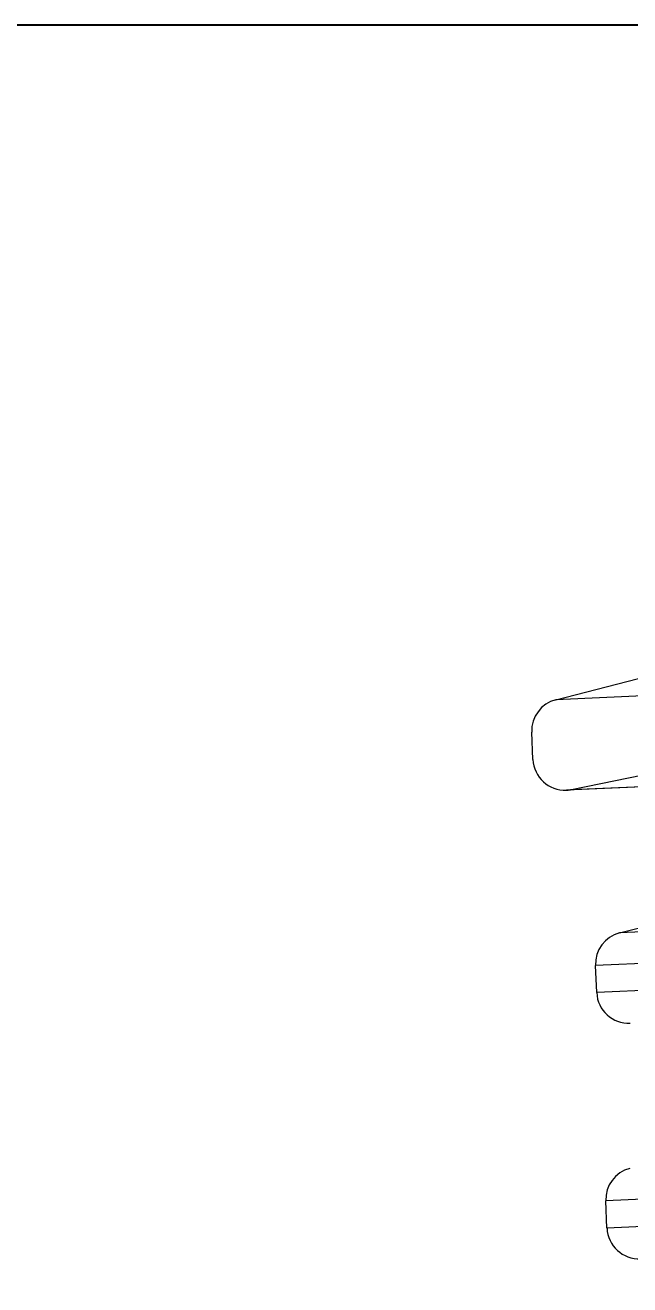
# Model space of a CAD drawing. Header units: millimetres. Extents: x 89051 to 95682, y -130338 to -125649.
# Drawn here: x 90316.7 to 90373.1, y -126651 to -126533.5 of the extents above; entities that cross this region are included whole.
import ezdxf

# ---------------------------------------------------------------- set-up
doc = ezdxf.new("R2010")
doc.units = ezdxf.units.MM
doc.header["$LTSCALE"] = 13
doc.linetypes.add('CENTER', pattern=[50.8, 31.75, -6.35, 6.35, -6.35])
doc.linetypes.add('HIDDEN', pattern=[9.525, 6.35, -3.175])
doc.layers.get('0').update_dxf_attribs({"color": 1, "linetype": 'CENTER'})
doc.layers.add('标注、文本', color=3, linetype='Continuous', lineweight=25)
doc.styles.get("Standard").update_dxf_attribs({"font": 'gbenor.shx', "bigfont": 'gbcbig.shx'})
doc.dimstyles.new('1-15', dxfattribs={"dimscale": 20, "dimtxt": 3.5, "dimasz": 2, "dimexe": 1.5, "dimexo": 0.5, "dimgap": 0.5, "dimtad": 1, "dimtoh": 1, "dimdec": 1, "dimdsep": 46, "dimtxsty": 'Standard', "dimcen": 2.5, "dimclrd": 3, "dimclre": 3, "dimclrt": 3, "dimadec": 0, "dimazin": 2, "dimtfac": 1, "dimtdec": 1, "dimtmove": 0, "dimatfit": 2, "dimfxl": 1, "dimarcsym": 0})

# ---------------------------------------------------------------- blocks, each defined once
blk = doc.blocks.new('125506')
at = {"color": 8, "linetype": 'Continuous', "lineweight": 15}
for p, q in [((72100.629, -123535.195), (72024.743, -123547.214)), ((72099.631, -123550.203), (72030.33, -123561.179)), ((72101.502, -123551.887), (72029.071, -123563.359)), ((72101.766, -123553.558), (72029.336, -123565.03)), ((72103.796, -123566.373), (72031.366, -123577.845)), ((72104.061, -123568.044), (72031.63, -123579.516))]:
    blk.add_line(p, q, dxfattribs=at)
at = {"color": 7, "linetype": 'Continuous', "lineweight": 15}
for p, q in [((72024.743, -123547.214), (72046.022, -123539.046)), ((72101.102, -123540.839), (72026.038, -123552.728)), ((72023.749, -123551.065), (72023.485, -123549.394)), ((72030.33, -123561.179), (72045.387, -123555.399)), ((72029.336, -123565.03), (72029.071, -123563.359)), ((72031.63, -123579.516), (72031.366, -123577.845))]:
    blk.add_line(p, q, dxfattribs=at)
at = {"color": 7, "linetype": 'HIDDEN', "lineweight": 0}
for q in [(72100.789, -123540.864), (72044.356, -123546.802)]:
    blk.add_line((72026.343, -123552.655), q, dxfattribs=at)
at = {"color": 7, "linetype": 'Continuous', "lineweight": 15}
for centre, start, end in [((72025.46, -123549.081), 111, 189), ((72025.725, -123550.753), 189, 279), ((72031.047, -123563.046), 111, 189), ((72031.311, -123564.717), 189, 279), ((72033.341, -123577.532), 111, 189), ((72033.606, -123579.203), 189, 279)]:
    blk.add_arc(centre, 2, start, end, dxfattribs=at)
at = {"color": 7, "linetype": 'HIDDEN', "lineweight": 0}
blk.add_arc((72025.725, -123550.753), 2, 279, 288, dxfattribs=at)
blk = doc.blocks.new('*D515')
at = {"layer": 'Defpoints', "color": 0}
for p in [(89907.54, -126533.45), (90434.58, -126533.45), (90205.53, -127657.08)]:
    blk.add_point(p, dxfattribs=at)
at = {"layer": '标注、文本', "color": 3, "lineweight": -2}
for p, q in [((90424.58, -126533.45), (89877.54, -126533.45)), ((89907.54, -127617.08), (89907.54, -126573.45)), ((90195.53, -127657.08), (89877.54, -127657.08))]:
    blk.add_line(p, q, dxfattribs=at)
at = {"layer": '标注、文本', "color": 3}
for points in [[(89900.87, -126573.45), (89914.21, -126573.45), (89907.54, -126533.45)], [(89900.87, -127617.08), (89914.21, -127617.08), (89907.54, -127657.08)]]:
    blk.add_solid(points, dxfattribs=at)
at = {"layer": '标注、文本', "color": 3, "insert": (89862.54, -127095.27), "char_height": 70, "attachment_point": 5, "rotation": 90}
blk.add_mtext('1095', dxfattribs=at)

msp = doc.modelspace()

# ---------------------------------------------------------------- block references
at = {"layer": '标注、文本', "xscale": 1.5, "yscale": 1.5, "zscale": 1.5, "rotation": 353.4999999999999}
msp.add_blockref('125506', (4002.47, 69763.3), dxfattribs=at)

# ---------------------------------------------------------------- dimensions: what is measured, and where the dimension line sits
at = {"layer": '标注、文本'}
dim = msp.add_linear_dim(base=(89907.54, -126533.45), p1=(90205.53, -127657.08), p2=(90434.58, -126533.45), angle=90, text='1095', dimstyle='1-15', dxfattribs=at)
dim.commit()
dim.dimension.update_dxf_attribs({"geometry": '*D515', "text_midpoint": (89862.54, -127095.27)})

doc.saveas('drawing.dxf')
